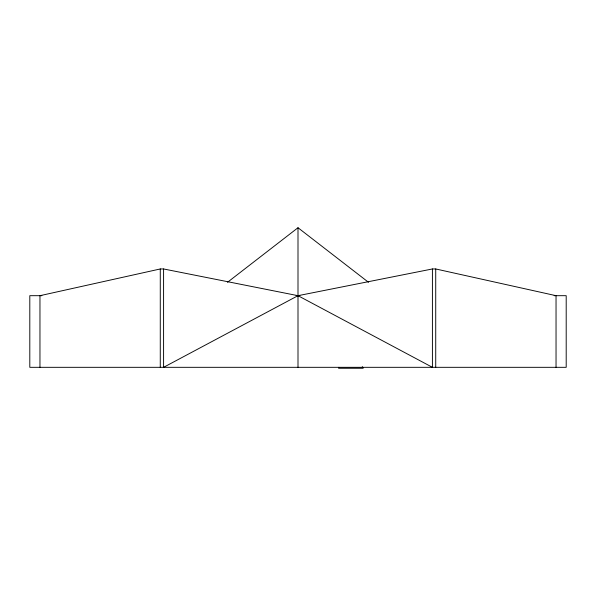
<?xml version="1.0" encoding="UTF-8"?>
<svg xmlns="http://www.w3.org/2000/svg" width="596" height="596" viewBox="0 0 596 596"><rect width="100%" height="100%" fill="white"/><g stroke="black" fill="none" stroke-linecap="round" stroke-linejoin="round"><path stroke-width="0.89" d="M338.811 367.322L338.588 368.261L363.188 368.261L362.286 366.652M227.493 282.295L298 227.739L368.507 282.295M299.848 295.534L298 295.683L163.587 268.96L160.272 268.96L39.962 295.683L39.962 367.322M556.038 367.322L556.038 295.683L435.728 268.96L432.413 268.96L298 295.683L296.152 295.534M41.862 295.683L29.8 295.683L29.8 367.322L566.2 367.322L566.2 295.683L554.138 295.683M435.728 268.96L435.728 367.322M432.413 268.96L432.413 367.322L298 295.683L163.587 367.322L163.587 268.96M298 227.739L298 367.322M160.272 268.96L160.272 367.322"/></g></svg>
